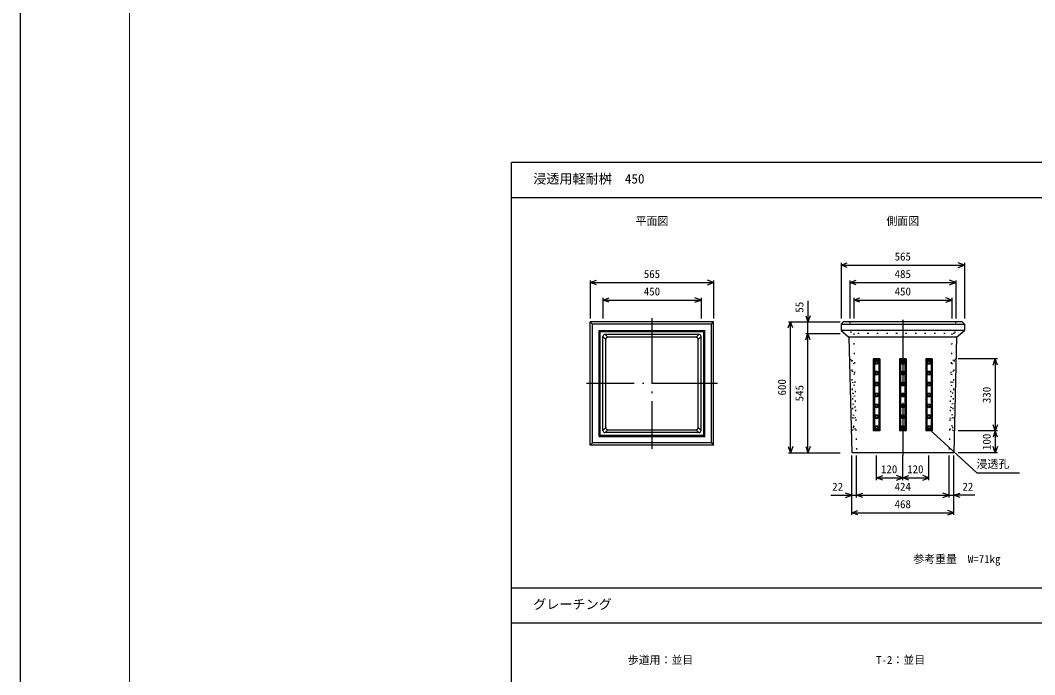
# Model space of a CAD drawing. Units: millimetres, scale not verified. Extents: x -10500 to 10500, y -7425 to 7425.
# Drawn here: x -10500 to -5852, y -4500 to -1501 of the extents above; entities that cross this region are included whole.
import ezdxf
from ezdxf.enums import TextEntityAlignment as Align

# ---------------------------------------------------------------- set-up
doc = ezdxf.new("R2010")
doc.units = ezdxf.units.MM
doc.header["$LTSCALE"] = 25
doc.linetypes.add('DOTTED', pattern=[1.75, 0.25, -1.5])
doc.linetypes.add('LONG_DASHED_DOTTED', pattern=[15.25, 12, -1.5, 0.25, -1.5])
for name, color, linetype, lineweight in [('0-0_CENTER', 7, 'LONG_DASHED_DOTTED', 25), ('0-1_DIM', 7, 'Continuous', 25), ('0-2_Defpoints', 5, 'Continuous', 25), ('0-5_OUTLINE', 3, 'Continuous', 25), ('0-6_OUTLINE2', 4, 'DOTTED', 25), ('0-7_TXT', 7, 'Continuous', 25), ('0-8_WAKU', 3, 'Continuous', 13)]:
    doc.layers.add(name, color=color, linetype=linetype, lineweight=lineweight)
doc.styles.add('ＭＳ ゴシック', font='')
doc.styles.get('ＭＳ ゴシック').set_extended_font_data('MS Gothic')

msp = doc.modelspace()

# ---------------------------------------------------------------- linework, layer by layer
at = {"layer": '0-0_CENTER'}
for p, q in [((-7606.03, -2865.55), (-7606.03, -3465.55)), ((-6456.85, -2873.5), (-6456.85, -3496.26)), ((-7306.03, -3165.55), (-7906.03, -3165.55))]:
    msp.add_line(p, q, dxfattribs=at)
at = {"layer": '0-1_DIM'}
for p, q in [((-6739.35, -2613.05), (-6739.35, -2868.05)), ((-6739.35, -2623.05), (-6174.35, -2623.05)), ((-6174.35, -2613.05), (-6174.35, -2868.05)), ((-7888.53, -2693.05), (-7888.53, -2868.05)), ((-7323.53, -2693.05), (-7323.53, -2868.05)), ((-6699.35, -2693.05), (-6699.35, -2868.05)), ((-6214.35, -2693.05), (-6214.35, -2868.05)), ((-7888.53, -2703.05), (-7323.53, -2703.05)), ((-6699.35, -2703.05), (-6214.35, -2703.05)), ((-7831.03, -2773.05), (-7831.03, -2868.05)), ((-7831.03, -2783.05), (-7381.03, -2783.05)), ((-7381.03, -2773.05), (-7381.03, -2868.05)), ((-6891.17, -2786.61), (-6891.17, -2883.05)), ((-6681.85, -2773.05), (-6681.85, -2868.05)), ((-6681.85, -2783.05), (-6231.85, -2783.05)), ((-6231.85, -2773.05), (-6231.85, -2868.05)), ((-6901.43, -2854.86), (-6891.17, -2883.05)), ((-6880.91, -2854.86), (-6891.17, -2883.05)), ((-6981.43, -2911.24), (-6971.17, -2883.05)), ((-6981.17, -2883.05), (-6744.35, -2883.05)), ((-6971.17, -3483.05), (-6971.17, -2883.05)), ((-6960.91, -2911.24), (-6971.17, -2883.05)), ((-6891.17, -2937.05), (-6891.17, -2883.05)), ((-6901.43, -2965.24), (-6891.17, -2937.05)), ((-6901.17, -2937.05), (-6744.35, -2937.05)), ((-6891.17, -3483.05), (-6891.17, -2937.05)), ((-6880.91, -2965.24), (-6891.17, -2937.05)), ((-6023.29, -3053.05), (-6203.29, -3053.05)), ((-6043.56, -3081.24), (-6033.29, -3053.05)), ((-6023.03, -3081.24), (-6033.29, -3053.05)), ((-6023.29, -3383.05), (-6203.29, -3383.05)), ((-6981.43, -3454.86), (-6971.17, -3483.05)), ((-6981.17, -3483.05), (-6744.35, -3483.05)), ((-6960.91, -3454.86), (-6971.17, -3483.05)), ((-6901.43, -3454.86), (-6891.17, -3483.05)), ((-6880.91, -3454.86), (-6891.17, -3483.05)), ((-6023.29, -3483.05), (-6203.29, -3483.05)), ((-6690.85, -3768.05), (-6690.85, -3496.26)), ((-6668.85, -3688.05), (-6668.85, -3496.26)), ((-6576.85, -3608.05), (-6576.85, -3496.26)), ((-6456.85, -3608.05), (-6456.85, -3496.26)), ((-6336.85, -3608.05), (-6336.85, -3496.26)), ((-6244.85, -3688.05), (-6244.85, -3496.26)), ((-6222.85, -3768.05), (-6222.85, -3496.26)), ((-6786.53, -3678.05), (-6690.85, -3678.05)), ((-6690.85, -3678.05), (-6668.85, -3678.05)), ((-6668.85, -3678.05), (-6244.85, -3678.05)), ((-6244.85, -3678.05), (-6222.85, -3678.05)), ((-6127.16, -3678.05), (-6222.85, -3678.05)), ((-6690.85, -3758.05), (-6222.85, -3758.05))]:
    msp.add_line(p, q, dxfattribs=at)
for points in [[(-6711.16, -2633.31), (-6739.35, -2623.05), (-6711.16, -2612.79)], [(-6202.54, -2633.31), (-6174.35, -2623.05), (-6202.54, -2612.79)], [(-7860.34, -2713.31), (-7888.53, -2703.05), (-7860.34, -2692.79)], [(-7351.72, -2713.31), (-7323.53, -2703.05), (-7351.72, -2692.79)], [(-6671.16, -2713.31), (-6699.35, -2703.05), (-6671.16, -2692.79)], [(-6242.54, -2713.31), (-6214.35, -2703.05), (-6242.54, -2692.79)], [(-7802.84, -2793.31), (-7831.03, -2783.05), (-7802.84, -2772.79)], [(-7409.22, -2793.31), (-7381.03, -2783.05), (-7409.22, -2772.79)], [(-6653.66, -2793.31), (-6681.85, -2783.05), (-6653.66, -2772.79)], [(-6260.04, -2793.31), (-6231.85, -2783.05), (-6260.04, -2772.79)], [(-6033.29, -3053.05), (-6033.29, -3383.05), (-6033.29, -3483.05)], [(-6023.03, -3354.86), (-6033.29, -3383.05), (-6043.56, -3354.86)], [(-6023.03, -3411.24), (-6033.29, -3383.05), (-6043.56, -3411.24)], [(-6023.03, -3454.86), (-6033.29, -3483.05), (-6043.56, -3454.86)], [(-6548.66, -3608.31), (-6576.85, -3598.05), (-6548.66, -3587.79)], [(-6576.85, -3598.05), (-6456.85, -3598.05), (-6336.85, -3598.05)], [(-6485.04, -3608.31), (-6456.85, -3598.05), (-6485.04, -3587.79)], [(-6428.66, -3608.31), (-6456.85, -3598.05), (-6428.66, -3587.79)], [(-6365.04, -3608.31), (-6336.85, -3598.05), (-6365.04, -3587.79)], [(-6719.04, -3688.31), (-6690.85, -3678.05), (-6719.04, -3667.79)], [(-6640.66, -3688.31), (-6668.85, -3678.05), (-6640.66, -3667.79)], [(-6273.04, -3688.31), (-6244.85, -3678.05), (-6273.04, -3667.79)], [(-6194.66, -3688.31), (-6222.85, -3678.05), (-6194.66, -3667.79)], [(-6662.66, -3768.31), (-6690.85, -3758.05), (-6662.66, -3747.79)], [(-6251.04, -3768.31), (-6222.85, -3758.05), (-6251.04, -3747.79)]]:
    msp.add_lwpolyline(points, dxfattribs=at)
at = {"layer": '0-2_Defpoints'}
msp.add_lwpolyline([(-10500, -7425), (10500, -7425), (10500, 7425), (-10500, 7425)], close=True, dxfattribs=at)
at = {"layer": '0-5_OUTLINE'}
for p, q in [((-7323.53, -2883.05), (-7888.53, -2883.05)), ((-7888.53, -2883.05), (-7878.53, -2893.05)), ((-7888.53, -3448.05), (-7888.53, -2883.05)), ((-7333.53, -2893.05), (-7878.53, -2893.05)), ((-7878.53, -3438.05), (-7878.53, -2893.05)), ((-7848.53, -2923.05), (-7363.53, -2923.05)), ((-7848.53, -2923.05), (-7843.53, -2928.05)), ((-7848.53, -3408.05), (-7848.53, -2923.05)), ((-7368.53, -2928.05), (-7363.53, -2923.05)), ((-7363.53, -3408.05), (-7363.53, -2923.05)), ((-7333.53, -2893.05), (-7323.53, -2883.05)), ((-7333.53, -3438.05), (-7333.53, -2893.05)), ((-7323.53, -3448.05), (-7323.53, -2883.05)), ((-6729.35, -2883.05), (-6739.35, -2893.05)), ((-6739.35, -2893.05), (-6174.35, -2893.05)), ((-6739.35, -2893.05), (-6739.35, -2923.05)), ((-6174.35, -2923.05), (-6739.35, -2923.05)), ((-6739.35, -2923.05), (-6703.47, -2953.05)), ((-6184.35, -2883.05), (-6729.35, -2883.05)), ((-6210.23, -2953.05), (-6174.35, -2923.05)), ((-6184.35, -2883.05), (-6174.35, -2893.05)), ((-6174.35, -2893.05), (-6174.35, -2923.05)), ((-7843.53, -2928.05), (-7368.53, -2928.05)), ((-7843.53, -3403.05), (-7843.53, -2928.05)), ((-7831.03, -3380.55), (-7831.03, -2950.55)), ((-7831.03, -2950.55), (-7818.03, -2963.55)), ((-7391.03, -2940.55), (-7821.03, -2940.55)), ((-7808.03, -2953.55), (-7821.03, -2940.55)), ((-7818.03, -3367.55), (-7818.03, -2963.55)), ((-7404.03, -2953.55), (-7808.03, -2953.55)), ((-7404.03, -2953.55), (-7391.03, -2940.55)), ((-7394.03, -2963.55), (-7381.03, -2950.55)), ((-7394.03, -3367.55), (-7394.03, -2963.55)), ((-7381.03, -3380.55), (-7381.03, -2950.55)), ((-6703.47, -2953.05), (-6690.85, -3483.05)), ((-6210.23, -2953.05), (-6703.47, -2953.05)), ((-6210.23, -2953.05), (-6222.85, -3483.05)), ((-6561.85, -3053.05), (-6591.85, -3053.05)), ((-6586.85, -3058.05), (-6591.85, -3053.05)), ((-6591.85, -3053.05), (-6591.85, -3383.05)), ((-6566.85, -3058.05), (-6586.85, -3058.05)), ((-6586.85, -3058.05), (-6586.85, -3378.05)), ((-6566.85, -3058.05), (-6561.85, -3053.05)), ((-6566.85, -3058.05), (-6566.85, -3378.05)), ((-6561.85, -3053.05), (-6561.85, -3383.05)), ((-6441.85, -3053.05), (-6471.85, -3053.05)), ((-6466.85, -3058.05), (-6471.85, -3053.05)), ((-6471.85, -3053.05), (-6471.85, -3383.05)), ((-6446.85, -3058.05), (-6466.85, -3058.05)), ((-6466.85, -3058.05), (-6466.85, -3378.05)), ((-6446.85, -3058.05), (-6441.85, -3053.05)), ((-6446.85, -3058.05), (-6446.85, -3378.05)), ((-6441.85, -3053.05), (-6441.85, -3383.05)), ((-6321.85, -3053.05), (-6351.85, -3053.05)), ((-6346.85, -3058.05), (-6351.85, -3053.05)), ((-6351.85, -3053.05), (-6351.85, -3383.05)), ((-6326.85, -3058.05), (-6346.85, -3058.05)), ((-6346.85, -3058.05), (-6346.85, -3378.05)), ((-6326.85, -3058.05), (-6321.85, -3053.05)), ((-6326.85, -3058.05), (-6326.85, -3378.05)), ((-6321.85, -3053.05), (-6321.85, -3383.05)), ((-7818.03, -3367.55), (-7831.03, -3380.55)), ((-7808.03, -3377.55), (-7821.03, -3390.55)), ((-7391.03, -3390.55), (-7821.03, -3390.55)), ((-7808.03, -3377.55), (-7404.03, -3377.55)), ((-7404.03, -3377.55), (-7391.03, -3390.55)), ((-7394.03, -3367.55), (-7381.03, -3380.55)), ((-6586.85, -3378.05), (-6591.85, -3383.05)), ((-6561.85, -3383.05), (-6591.85, -3383.05)), ((-6566.85, -3378.05), (-6586.85, -3378.05)), ((-6566.85, -3378.05), (-6561.85, -3383.05)), ((-6466.85, -3378.05), (-6471.85, -3383.05)), ((-6441.85, -3383.05), (-6471.85, -3383.05)), ((-6446.85, -3378.05), (-6466.85, -3378.05)), ((-6446.85, -3378.05), (-6441.85, -3383.05)), ((-6346.85, -3378.05), (-6351.85, -3383.05)), ((-6321.85, -3383.05), (-6351.85, -3383.05)), ((-6326.85, -3378.05), (-6346.85, -3378.05)), ((-6326.85, -3378.05), (-6321.85, -3383.05)), ((-7888.53, -3448.05), (-7878.53, -3438.05)), ((-7333.53, -3438.05), (-7878.53, -3438.05)), ((-7848.53, -3408.05), (-7843.53, -3403.05)), ((-7848.53, -3408.05), (-7363.53, -3408.05)), ((-7368.53, -3403.05), (-7363.53, -3408.05)), ((-7333.53, -3438.05), (-7323.53, -3448.05)), ((-7323.53, -3448.05), (-7888.53, -3448.05)), ((-6222.85, -3483.05), (-6690.85, -3483.05))]:
    msp.add_line(p, q, dxfattribs=at)
msp.add_lwpolyline([(-7843.53, -3403.05), (-7368.53, -3403.05), (-7368.53, -2928.05)], dxfattribs=at)
for centre, radius in [((-6576.85, -3068.05), 9), ((-6576.85, -3068.05), 5), ((-6456.85, -3068.05), 9), ((-6456.85, -3068.05), 5), ((-6336.85, -3068.05), 9), ((-6336.85, -3068.05), 5), ((-6576.85, -3118.05), 9), ((-6576.85, -3118.05), 5), ((-6456.85, -3118.05), 9), ((-6456.85, -3118.05), 5), ((-6336.85, -3118.05), 9), ((-6336.85, -3118.05), 5), ((-6576.85, -3168.05), 9), ((-6456.85, -3168.05), 9), ((-6336.85, -3168.05), 9), ((-6576.85, -3168.05), 5), ((-6456.85, -3168.05), 5), ((-6336.85, -3168.05), 5), ((-6576.85, -3218.05), 9), ((-6576.85, -3218.05), 5), ((-6456.85, -3218.05), 9), ((-6456.85, -3218.05), 5), ((-6336.85, -3218.05), 9), ((-6336.85, -3218.05), 5), ((-6576.85, -3268.05), 9), ((-6576.85, -3268.05), 5), ((-6456.85, -3268.05), 9), ((-6456.85, -3268.05), 5), ((-6336.85, -3268.05), 9), ((-6336.85, -3268.05), 5), ((-6576.85, -3318.05), 9), ((-6576.85, -3318.05), 5), ((-6456.85, -3318.05), 9), ((-6456.85, -3318.05), 5), ((-6336.85, -3318.05), 9), ((-6336.85, -3318.05), 5), ((-6576.85, -3368.05), 9), ((-6576.85, -3368.05), 5), ((-6456.85, -3368.05), 9), ((-6456.85, -3368.05), 5), ((-6336.85, -3368.05), 9), ((-6336.85, -3368.05), 5)]:
    msp.add_circle(centre, radius, dxfattribs=at)
for centre, start, end in [((-7821.03, -2950.55), 90, 180), ((-7808.03, -2963.55), 90, 180), ((-7404.03, -2963.55), 0, 90), ((-7391.03, -2950.55), 0, 90), ((-7821.03, -3380.55), 180, 270), ((-7808.03, -3367.55), 180, 270), ((-7404.03, -3367.55), 270, 0), ((-7391.03, -3380.55), 270, 0)]:
    msp.add_arc(centre, 10, start, end, dxfattribs=at)
at = {"layer": '0-6_OUTLINE2'}
for p, q in [((-6699.35, -2883.05), (-6694.35, -2937.05)), ((-6214.35, -2883.05), (-6219.35, -2937.05)), ((-6219.35, -2937.05), (-6694.35, -2937.05)), ((-6681.85, -2937.05), (-6668.85, -3483.05)), ((-6231.85, -2937.05), (-6244.85, -3483.05)), ((-6701.09, -3053.05), (-6691.96, -3058.05)), ((-6691.96, -3058.05), (-6684.35, -3378.05)), ((-6691.94, -3059.05), (-6678.85, -3063.05)), ((-6221.76, -3059.05), (-6234.85, -3063.05)), ((-6221.73, -3058.05), (-6229.35, -3378.05)), ((-6212.61, -3053.05), (-6221.73, -3058.05)), ((-6678.61, -3073.05), (-6691.51, -3077.05)), ((-6690.75, -3109.05), (-6677.66, -3113.05)), ((-6222.95, -3109.05), (-6236.04, -3113.05)), ((-6235.09, -3073.05), (-6222.18, -3077.05)), ((-6677.42, -3123.05), (-6690.32, -3127.05)), ((-6689.56, -3159.05), (-6676.47, -3163.05)), ((-6224.14, -3159.05), (-6237.23, -3163.05)), ((-6236.28, -3123.05), (-6223.37, -3127.05)), ((-6676.23, -3173.05), (-6689.13, -3177.05)), ((-6237.47, -3173.05), (-6224.56, -3177.05)), ((-6688.37, -3209.05), (-6675.28, -3213.05)), ((-6675.04, -3223.05), (-6687.94, -3227.05)), ((-6238.66, -3223.05), (-6225.76, -3227.05)), ((-6225.33, -3209.05), (-6238.42, -3213.05)), ((-6687.18, -3259.05), (-6674.09, -3263.05)), ((-6673.85, -3273.05), (-6686.75, -3277.05)), ((-6239.85, -3273.05), (-6226.95, -3277.05)), ((-6226.52, -3259.05), (-6239.61, -3263.05)), ((-6685.99, -3309.05), (-6672.9, -3313.05)), ((-6672.66, -3323.05), (-6685.56, -3327.05)), ((-6241.04, -3323.05), (-6228.14, -3327.05)), ((-6227.71, -3309.05), (-6240.8, -3313.05)), ((-6684.35, -3378.05), (-6693.23, -3383.05)), ((-6684.8, -3359.05), (-6671.71, -3363.05)), ((-6671.47, -3373.05), (-6684.37, -3377.05)), ((-6242.23, -3373.05), (-6229.33, -3377.05)), ((-6228.9, -3359.05), (-6241.99, -3363.05)), ((-6229.35, -3378.05), (-6220.47, -3383.05))]:
    msp.add_line(p, q, dxfattribs=at)
at = {"layer": '0-7_TXT'}
for p, q in [((-2150, -2152.43), (-8250, -2152.43)), ((-8250, -2312.43), (-2150, -2312.43)), ((-6337.1, -3372.91), (-6117.23, -3575.38)), ((-6117.23, -3575.38), (-5921.51, -3575.38)), ((-8250, -4102.43), (-2150, -4102.43)), ((-8250, -4262.43), (-2150, -4262.43))]:
    msp.add_line(p, q, dxfattribs=at)
msp.add_lwpolyline([(-2150, -2152.43), (-2150, -5552.43), (-8250, -5552.43), (-8250, -2152.43)], dxfattribs=at)
at = {"layer": '0-8_WAKU'}
msp.add_lwpolyline([(-10000, -6925), (10000, -6925), (10000, 6925), (-10000, 6925)], close=True, dxfattribs=at)

# ---------------------------------------------------------------- texts
at = {"layer": '0-1_DIM', "style": 'ＭＳ ゴシック'}
for s, p in [('565', (-6494.35, -2613.05)), ('565', (-7643.53, -2693.05)), ('485', (-6494.35, -2693.05)), ('450', (-7643.53, -2773.05)), ('450', (-6494.35, -2773.05)), ('120', (-6556.9, -3587.94)), ('120', (-6436.9, -3587.94)), ('22', (-6780.13, -3668.05)), ('424', (-6494.35, -3668.05)), ('22', (-6183.57, -3668.05)), ('468', (-6494.35, -3748.05)), ('参考重量\u3000W=71kg', (-6409.05, -3999.63))]:
    msp.add_text(s, height=36.66, dxfattribs=at).set_placement(p, align=Align.BOTTOM_LEFT)
for s, p in [('55', (-6901.17, -2840.98)), ('600', (-6981.17, -3220.55)), ('545', (-6901.17, -3247.55)), ('330', (-6043.29, -3255.55)), ('100', (-6043.29, -3470.55))]:
    msp.add_text(s, height=36.66, rotation=90, dxfattribs=at).set_placement(p, align=Align.BOTTOM_LEFT)
at = {"layer": '0-7_TXT', "style": 'ＭＳ ゴシック'}
for s, height, p in [('浸透用軽耐桝\u3000450', 43.99, (-8150, -2262.43)), ('平面図', 36.66, (-7681.03, -2450.19)), ('側面図', 36.66, (-6531.85, -2450.19)), ('浸透孔', 36.66, (-6119.17, -3563.82)), ('グレーチング', 43.99, (-8150, -4212.43)), ('歩道用：並目 ', 36.66, (-7716.82, -4462.28)), ('T-2：並目 ', 36.66, (-6579.32, -4462.15))]:
    msp.add_text(s, height=height, dxfattribs=at).set_placement(p, align=Align.BOTTOM_LEFT)

doc.saveas('drawing.dxf')
